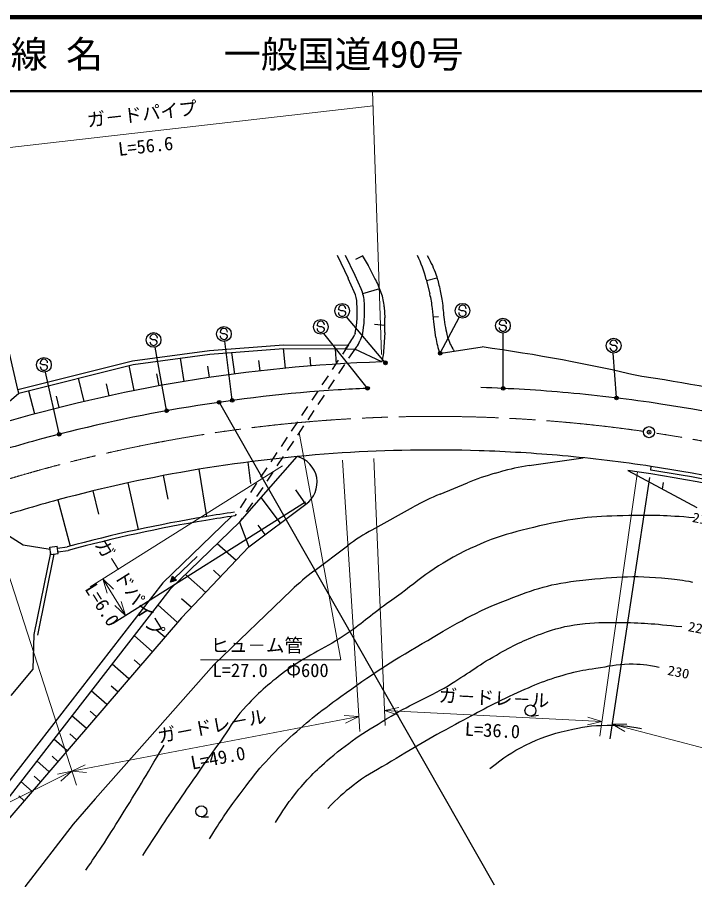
# Model space of a CAD drawing. Units: millimetres, scale not verified. Extents: x 40000 to 680000, y 20000 to 380000.
# Drawn here: x 188746 to 280538, y 263230 to 380000 of the extents above; entities that cross this region are included whole.
import ezdxf
from ezdxf.enums import TextEntityAlignment as Align

# ---------------------------------------------------------------- set-up
doc = ezdxf.new("R2010")
doc.units = ezdxf.units.MM
doc.header["$LTSCALE"] = 1000
doc.header["$PDMODE"] = 32
doc.header["$PDSIZE"] = 500
doc.linetypes.add('CHAIN', pattern=[18.5, 12, -1.5, 3.5, -1.5])
for name, color, linetype, lineweight in [('M-BGD', 7, 'Continuous', 25), ('M-BMK', 2, 'CHAIN', 13), ('M-BMK-SRVR', 3, 'Continuous', 25), ('M-STR-HTXT', 7, 'Continuous', 13), ('M-STR-STRC', 7, 'Continuous', 25), ('M-TTL', 2, 'Continuous', 140), ('M-TTL-LINE', 7, 'Continuous', 50)]:
    doc.layers.add(name, color=color, linetype=linetype, lineweight=lineweight)
doc.layers.add('M-TTL-TXT', color=7, linetype='Continuous')
doc.styles.add('@ＭＳ ゴシック', font='')
doc.styles.add('ＭＳ ゴシック', font='')
doc.styles.get('@ＭＳ ゴシック').set_extended_font_data('@MS Gothic')
doc.styles.get('ＭＳ ゴシック').set_extended_font_data('MS Gothic')

msp = doc.modelspace()

# ---------------------------------------------------------------- linework, layer by layer
at = {"layer": 'M-BGD'}
for p, q in [((233613, 344611), (232119, 347746)), ((234515, 345041), (233226, 347746)), ((234600, 347246), (235525, 347687)), ((235490, 347746), (236288, 346408)), ((237206, 344650), (236280, 346422)), ((234411, 342813), (233602, 344635)), ((235325, 343219), (234515, 345041)), ((244150, 344500), (244647, 342547)), ((244190, 344343), (245615, 344706)), ((188844, 329581), (185532, 343825)), ((235561, 342579), (237849, 343260)), ((238061, 342712), (238018, 342827)), ((235789, 341002), (235776, 341306)), ((238463, 340776), (238541, 339313)), ((245195, 338780), (245001, 340583)), ((245125, 339431), (245820, 339506)), ((245469, 336646), (245195, 338780)), ((237148, 338443), (238564, 338312)), ((234537, 337216), (234442, 337012)), ((235521, 337037), (235179, 336180)), ((238529, 337317), (238360, 334703)), ((214802, 334896), (224811, 335666)), ((214854, 334398), (224828, 335166)), ((224811, 335666), (233578, 335590)), ((224828, 335166), (233172, 335093)), ((225091, 332483), (224831, 335166)), ((233633, 335636), (232802, 334387)), ((233377, 335338), (233172, 335093)), ((234673, 335331), (234465, 335082)), ((246159, 334534), (251748, 335359)), ((204350, 333491), (214802, 334896)), ((204445, 332999), (214854, 334398)), ((218215, 331698), (217831, 334627)), ((228537, 332789), (228442, 333962)), ((231983, 333040), (231851, 335105)), ((233172, 335093), (234465, 335082)), ((234465, 335082), (233634, 333833)), ((238137, 333341), (234465, 335082)), ((238354, 334575), (238137, 333341)), ((238360, 334703), (238354, 334575)), ((188844, 329581), (204350, 333491)), ((188966, 329097), (204445, 332999)), ((204574, 329445), (203892, 332860)), ((211375, 330685), (210850, 333860)), ((221650, 332119), (221491, 333508)), ((232248, 333555), (231417, 332306)), ((233080, 333001), (232249, 331752)), ((207971, 330094), (207671, 331743)), ((214789, 331220), (214559, 332774)), ((197810, 327977), (197068, 331139)), ((230863, 331474), (230032, 330225)), ((231695, 330920), (230864, 329671)), ((276437, 330895), (273360, 331341)), ((188966, 329097), (188844, 329581)), ((190259, 329423), (191106, 326286)), ((201186, 328739), (200832, 330369)), ((229478, 329393), (228647, 328144)), ((184753, 325506), (188966, 329097)), ((194449, 327159), (194055, 328719)), ((230310, 328838), (229479, 327590)), ((228092, 327311), (227261, 326063)), ((228925, 326757), (228094, 325509)), ((226707, 325230), (225876, 323981)), ((227540, 324676), (226709, 323427)), ((225322, 323149), (224491, 321900)), ((226155, 322595), (225324, 321346)), ((218899, 311682), (226651, 320540)), ((223937, 321068), (223106, 319819)), ((224770, 320514), (223938, 319265)), ((258098, 319299), (265399, 320358)), ((213340, 318796), (214397, 312401)), ((219975, 319776), (220351, 316888)), ((222552, 318986), (221721, 317738)), ((274576, 318686), (274650, 319169)), ((208532, 317940), (209140, 314758)), ((223384, 318432), (222553, 317184)), ((253515, 318269), (254196, 318463)), ((274425, 317698), (269031, 282302)), ((271455, 318621), (280821, 313620)), ((203742, 316963), (205116, 310633)), ((221167, 316905), (220336, 315657)), ((246027, 315440), (249741, 316962)), ((276265, 317004), (276123, 316129)), ((198977, 315866), (199743, 312721)), ((221999, 316351), (221168, 315102)), ((227827, 314062), (226472, 315997)), ((194248, 314652), (195935, 308404)), ((227808, 314333), (201741, 297938)), ((219782, 314824), (218951, 313575)), ((220614, 314270), (219783, 313021)), ((224392, 311487), (221779, 314973)), ((220130, 308291), (227827, 314062)), ((236855, 310624), (242427, 313712)), ((217795, 312424), (208459, 303419)), ((218397, 312743), (218226, 312486)), ((219229, 312189), (218879, 311663)), ((185421, 311154), (189560, 308576)), ((218899, 311682), (209429, 302548)), ((218879, 311663), (220130, 308291)), ((222349, 309955), (221393, 311229)), ((189560, 308576), (193189, 308001)), ((193158, 308249), (194150, 308372)), ((194274, 307380), (194150, 308372)), ((194181, 308124), (195521, 308292)), ((220130, 308291), (211023, 298698)), ((218394, 306463), (215831, 308723)), ((228951, 305023), (233507, 308452)), ((193251, 307504), (191007, 296436)), ((193722, 307311), (191497, 296337)), ((193282, 307256), (193158, 308249)), ((193282, 307256), (194274, 307380)), ((194243, 307628), (195628, 307801)), ((213109, 307000), (210045, 304055)), ((216306, 304263), (215323, 305131)), ((209504, 303535), (209785, 304325)), ((210305, 303784), (209504, 303535)), ((209523, 303587), (210028, 304073)), ((209558, 303551), (210062, 304036)), ((209561, 303693), (209993, 304109)), ((209598, 303798), (209958, 304145)), ((209635, 303903), (209924, 304181)), ((209664, 303585), (210097, 304000)), ((209673, 304009), (209889, 304217)), ((209710, 304114), (209854, 304253)), ((209771, 303618), (210132, 303964)), ((209785, 304325), (210305, 303784)), ((209878, 303651), (210166, 303928)), ((209985, 303684), (210201, 303892)), ((210091, 303718), (210236, 303856)), ((214287, 302136), (211527, 304571)), ((208459, 303419), (173349, 258168)), ((209429, 302548), (175398, 258688)), ((215377, 292341), (225909, 302436)), ((210476, 298062), (207788, 300433)), ((212334, 300079), (210992, 301263)), ((211023, 298698), (184182, 267532)), ((208745, 296052), (207676, 296995)), ((191007, 296436), (190860, 291742)), ((207071, 294108), (204583, 296302)), ((203885, 290409), (201585, 292438)), ((205451, 292228), (204571, 293004)), ((215377, 292341), (207764, 283694)), ((190860, 291742), (187862, 288183)), ((200905, 286949), (198780, 288823)), ((202370, 288650), (201492, 289425)), ((198116, 283711), (196155, 285441)), ((199487, 285303), (198633, 286057)), ((258368, 285398), (259361, 285519)), ((196790, 282172), (195866, 282987)), ((207764, 283694), (199310, 274207)), ((195508, 280682), (193700, 282276)), ((193067, 277849), (191403, 279316)), ((194267, 279242), (193463, 279951)), ((191906, 276501), (191045, 277261)), ((190784, 275197), (189254, 276546)), ((189698, 273937), (188947, 274598)), ((199310, 274207), (196313, 270752)), ((213672, 271753), (214672, 271743)), ((196313, 270752), (189772, 262269))]:
    msp.add_line(p, q, dxfattribs=at)
for centre in [(258277, 286142), (213679, 272503)]:
    msp.add_circle(centre, 750, dxfattribs=at)
for centre, radius, start, end in [((227859, 340353), 16810, 14.28111, 26.08893), ((222980, 337220), 16049, 20.44919, 27.57999), ((230469, 341063), 4313, 2.58494, 23.94483), ((230478, 341067), 5302, 2.58494, 23.94483), ((231942, 340430), 6530, 3.0367, 20.44919), ((230997, 339072), 14085, 6.15885, 14.28111), ((218129, 340205), 16678, 349.67558, 3.61691), ((218129, 340205), 17678, 349.67558, 2.58494), ((221578, 338413), 16987, 356.29856, 3.0367), ((227450, 340286), 7721, 320.1475, 334.90715), ((255137, 337881), 9746, 187.279, 200.23864), ((232264, 337343), 3139, 320.1475, 338.24944), ((219512, 101861), 235713, 76.79455, 82.13983), ((245205, 125954), 207508, 91.95185, 99.38264), ((245150, 126195), 207260, 99.37849, 106.66357), ((242465, 120802), 212822, 70.51595, 80.81489), ((245207, 125929), 204032, 93.65354, 105.11087), ((245204, 125961), 204000, 92.55787, 93.65325), ((245237, 126485), 203475, 84.88311, 88.21485), ((245233, 126157), 203803, 81.33422, 84.89005), ((245132, 125635), 204334, 74.75987, 81.32839), ((245356, 125475), 204510, 105.11773, 107.88964), ((245204, 125961), 195450, 88.21024, 93.65326), ((244717, 117856), 203567, 84.95371, 88.14435), ((245207, 125929), 195482, 93.65356, 105.1108), ((225748, 317030), 3624, 305.00019, 75.58603), ((245233, 126157), 195253, 81.33418, 84.89022), ((262376, 289804), 29804, 98.2524, 105.9307), ((245132, 125635), 195784, 74.76009, 81.32807), ((263413, 283592), 36062, 105.9307, 112.27943), ((245112, 125914), 194500, 74.73269, 82.21591), ((245132, 125635), 195284, 74.76009, 81.32807), ((258948, 283904), 34080, 112.27943, 118.99659), ((245356, 125475), 195960, 105.11803, 107.8895), ((245112, 125914), 189000, 98.1938, 99.40475), ((245112, 125914), 189000, 99.40475, 105.21168), ((245112, 125914), 188500, 99.40475, 105.2195), ((245112, 125914), 188500, 98.20016, 99.40475), ((250775, 285508), 28715, 118.99659, 126.9649), ((249132, 278207), 33561, 126.9649, 133.78576)]:
    msp.add_arc(centre, radius, start, end, dxfattribs=at)
for points, knots in [([(244274, 347746), (244904, 346553), (245134, 346179), (245493, 345099), (245732, 344381), (245831, 343966), (245995, 343227), (246161, 342480), (246230, 342056), (246342, 341299), (246488, 340302), (246460, 339730), (246629, 338737), (246814, 337651), (246900, 337022), (247310, 335999), (247454, 335640), (247560, 335448), (247763, 335119), (247841, 334993), (247867, 334948), (247970, 334802)], [0, 0, 0, 0, 1, 1, 1, 2, 2, 2, 3, 3, 3, 4, 4, 4, 5, 5, 5, 6, 6, 6, 7, 7, 7, 7]), ([(280496, 312238), (276356, 312557), (275083, 312610), (271611, 312528), (267206, 312424), (264690, 312311), (260393, 311332), (255634, 310248), (252896, 309547), (248567, 307292), (244455, 305150), (242563, 303256), (238788, 300565), (236512, 298943), (235373, 297842), (233041, 296301), (229961, 294266), (227931, 293588), (224977, 291375), (222634, 289619), (221386, 288514), (219419, 286345), (217987, 284764), (217456, 283657), (216217, 281920), (214299, 279233), (213226, 277725), (211357, 275003), (209098, 271713), (208401, 270631), (205699, 266494)], [0, 0, 0, 0, 1, 1, 1, 2, 2, 2, 3, 3, 3, 4, 4, 4, 5, 5, 5, 6, 6, 6, 7, 7, 7, 8, 8, 8, 9, 9, 9, 10, 10, 10, 10]), ([(214800, 268786), (216441, 271431), (216971, 272193), (218504, 274278), (220866, 277490), (222262, 279282), (225175, 282005), (227900, 284552), (229561, 285844), (232581, 288033), (236741, 291047), (239172, 292610), (243612, 295194), (247780, 297619), (250062, 299159), (254554, 300915), (258301, 302379), (260477, 303235), (264476, 303677), (269313, 304211), (272094, 304528), (276932, 303997), (278230, 303855), (278720, 303832), (280244, 303540)], [0, 0, 0, 0, 1, 1, 1, 2, 2, 2, 3, 3, 3, 4, 4, 4, 5, 5, 5, 6, 6, 6, 7, 7, 7, 8, 8, 8, 8]), ([(223733, 270966), (224836, 272772), (225224, 273324), (226321, 274733), (227957, 276837), (229051, 277894), (231074, 279630), (234073, 282203), (236015, 283337), (239398, 285380), (242321, 287146), (244165, 287770), (247109, 289501), (249721, 291036), (251016, 292176), (253660, 293655), (255962, 294942), (257289, 295634), (259767, 296536), (261740, 297254), (262901, 297560), (264981, 297843), (266973, 298114), (268114, 298032), (270124, 298047), (273506, 298072), (274694, 297897), (278767, 297513)], [0, 0, 0, 0, 1, 1, 1, 2, 2, 2, 3, 3, 3, 4, 4, 4, 5, 5, 5, 6, 6, 6, 7, 7, 7, 8, 8, 8, 9, 9, 9, 9]), ([(275736, 291986), (273890, 292311), (273247, 292409), (271638, 292403), (269871, 292396), (268898, 292092), (267151, 291828), (265763, 291618), (264972, 291534), (263619, 291162), (260538, 290315), (258860, 289634), (255959, 288294), (252830, 286849), (251149, 285888), (248117, 284248), (244424, 282251), (242393, 281060), (238801, 278888), (236997, 277797), (235909, 277290), (234247, 275993), (232819, 274879), (232322, 274404), (230815, 272877)], [0, 0, 0, 0, 1, 1, 1, 2, 2, 2, 3, 3, 3, 4, 4, 4, 5, 5, 5, 6, 6, 6, 7, 7, 7, 8, 8, 8, 8]), ([(252763, 278301), (254861, 279894), (255600, 280447), (257627, 281454), (259721, 282495), (260997, 282904), (263269, 283455), (265330, 283955), (266533, 284137), (268653, 284146), (270488, 284153), (271216, 284058), (273331, 283712)], [0, 0, 0, 0, 1, 1, 1, 2, 2, 2, 3, 3, 3, 4, 4, 4, 4]), ([(198034, 264547), (199081, 266038), (199354, 266435), (200171, 267664), (201242, 269272), (201795, 270203), (202822, 271839), (205157, 275560), (205859, 276781), (208648, 281458)], [0, 0, 0, 0, 1, 1, 1, 2, 2, 2, 3, 3, 3, 3])]:
    msp.add_open_spline(points, degree=3, knots=knots, dxfattribs=at)
at = {"layer": 'M-BMK'}
for start, end in [(87.92377, 93.65325), (82.19403, 87.92377), (93.65325, 99.38288), (81.83593, 82.19403), (76.46444, 81.40621), (99.38288, 105.11241), (105.11241, 110.05428)]:
    msp.add_arc((245204, 125961), 200000, start, end, dxfattribs=at)
at = {"layer": 'M-BMK-SRVR'}
msp.add_circle((274348, 323827), 750, dxfattribs=at)
msp.add_point((274348, 323827), dxfattribs=at)
at = {"layer": 'M-STR-HTXT'}
for p, q in [((236888, 370000), (238103, 334340)), ((236956, 368001), (174894, 360920)), ((232571, 293004), (226935, 323763)), ((232814, 320016), (235157, 283319)), ((237079, 320241), (238590, 284124)), ((224695, 319282), (198628, 302887)), ((272797, 318444), (267667, 282661)), ((185621, 310532), (196765, 276015)), ((203434, 299002), (200321, 303952)), ((201788, 302592), (200321, 303952)), ((200321, 303952), (200912, 302041)), ((201968, 300362), (203434, 299002)), ((203434, 299002), (202844, 300913)), ((213571, 293004), (232571, 293004)), ((240462, 286542), (238506, 286122)), ((238506, 286122), (267951, 284641)), ((238506, 286122), (240410, 285508)), ((196151, 277918), (235030, 285315)), ((235030, 285315), (233035, 285462)), ((233229, 284445), (235030, 285315)), ((267951, 284641), (266047, 285255)), ((265995, 284221), (267951, 284641)), ((271332, 284291), (269332, 284279)), ((306037, 274674), (269332, 284279)), ((269332, 284279), (271070, 283289)), ((153826, 256909), (196151, 277918)), ((196151, 277918), (194190, 277523)), ((194650, 276595), (196151, 277918)), ((197952, 278788), (196151, 277918)), ((196151, 277918), (198145, 277770))]:
    msp.add_line(p, q, dxfattribs=at)
at = {"layer": 'M-STR-STRC'}
for p, q in [((232376, 340396), (232276, 340514)), ((232621, 340257), (232376, 340396)), ((232921, 340254), (232621, 340257)), ((233166, 340143), (232921, 340254)), ((233272, 340006), (233166, 340143)), ((248677, 340401), (248577, 340520)), ((248922, 340262), (248677, 340401)), ((249222, 340260), (248922, 340262)), ((249467, 340148), (249222, 340260)), ((249573, 340012), (249467, 340148)), ((238567, 333289), (233364, 339450)), ((246107, 334608), (248636, 339361)), ((229483, 338227), (229384, 338345)), ((229728, 338088), (229483, 338227)), ((230029, 338085), (229728, 338088)), ((230274, 337973), (230029, 338085)), ((230380, 337837), (230274, 337973)), ((254148, 338388), (254049, 338506)), ((254393, 338248), (254148, 338388)), ((254694, 338246), (254393, 338248)), ((254939, 338134), (254694, 338246)), ((255045, 337998), (254939, 338134)), ((206827, 336459), (206728, 336577)), ((207072, 336320), (206827, 336459)), ((207373, 336318), (207072, 336320)), ((207618, 336206), (207373, 336318)), ((216348, 337263), (216248, 337381)), ((216593, 337123), (216348, 337263)), ((216893, 337121), (216593, 337123)), ((217138, 337009), (216893, 337121)), ((217244, 336873), (217138, 337009)), ((236138, 329841), (230297, 337178)), ((254593, 329845), (254577, 337248)), ((208972, 326820), (207438, 335342)), ((207724, 336070), (207618, 336206)), ((217867, 328222), (216879, 336132)), ((269152, 335681), (269052, 335800)), ((269397, 335542), (269152, 335681)), ((269697, 335540), (269397, 335542)), ((269943, 335428), (269697, 335540)), ((270048, 335292), (269943, 335428)), ((269929, 328557), (269479, 334543)), ((191964, 333085), (191865, 333203)), ((192209, 332946), (191964, 333085)), ((192510, 332943), (192209, 332946)), ((192755, 332832), (192510, 332943)), ((192861, 332695), (192755, 332832)), ((194414, 323641), (192553, 331963)), ((216146, 327787), (253371, 262546))]:
    msp.add_line(p, q, dxfattribs=at)
for centre, radius in [((232771, 340256), 1000), ((249072, 340261), 1000), ((229879, 338086), 1000), ((254543, 338247), 1000), ((216743, 337122), 1000), ((207222, 336319), 1000), ((269547, 335541), 1000), ((246060, 334520), 100), ((246060, 334520), 80), ((246060, 334520), 60), ((246060, 334520), 40), ((246060, 334520), 20), ((192359, 332945), 1000), ((238631, 333213), 100), ((238631, 333213), 80), ((238631, 333213), 60), ((238631, 333213), 40), ((238631, 333213), 20), ((236200, 329762), 100), ((236200, 329762), 80), ((236200, 329762), 60), ((236200, 329762), 40), ((236200, 329762), 20), ((254593, 329745), 100), ((254593, 329745), 80), ((254593, 329745), 60), ((254593, 329745), 40), ((254593, 329745), 20), ((217879, 328123), 100), ((217879, 328123), 80), ((217879, 328123), 60), ((217879, 328123), 40), ((217879, 328123), 20), ((269936, 328457), 100), ((269936, 328457), 80), ((269936, 328457), 60), ((269936, 328457), 40), ((269936, 328457), 20), ((216096, 327874), 100), ((216096, 327874), 80), ((216096, 327874), 60), ((216096, 327874), 40), ((216096, 327874), 20), ((208990, 326721), 100), ((208990, 326721), 80), ((208990, 326721), 60), ((208990, 326721), 40), ((208990, 326721), 20), ((194436, 323544), 100), ((194436, 323544), 80), ((194436, 323544), 60), ((194436, 323544), 40), ((194436, 323544), 20)]:
    msp.add_circle(centre, radius, dxfattribs=at)
for centre, start, end in [((232776, 340510), 359.55488, 179.55488), ((249077, 340516), 359.55488, 179.55488), ((232772, 340010), 179.55488, 359.55488), ((249073, 340016), 179.55488, 359.55488), ((229884, 338341), 359.55488, 179.55488), ((254549, 338502), 359.55488, 179.55488), ((216748, 337377), 359.55488, 179.55488), ((229880, 337841), 179.55488, 359.55488), ((254545, 338002), 179.55488, 359.55488), ((207228, 336573), 359.55488, 179.55488), ((216744, 336877), 179.55488, 359.55488), ((207224, 336074), 179.55488, 359.55488), ((269548, 335296), 179.55488, 359.55488), ((269552, 335796), 359.55488, 179.55488), ((192365, 333199), 359.55488, 179.55488), ((192361, 332699), 179.55488, 359.55488)]:
    msp.add_arc(centre, 500, start, end, dxfattribs=at)
for p in [(246060, 334520), (238631, 333213), (236200, 329762), (254593, 329745), (216096, 327874), (217879, 328123), (269936, 328457), (208990, 326721), (194436, 323544)]:
    msp.add_point(p, dxfattribs=at)
at = {"layer": 'M-TTL'}
msp.add_line((680000, 380000), (40000, 380000), dxfattribs=at)
at = {"layer": 'M-TTL-LINE'}
msp.add_line((40000, 370000), (680000, 370000), dxfattribs=at)

# ---------------------------------------------------------------- texts
at = {"layer": 'M-BGD', "style": 'ＭＳ ゴシック', "width": 1.1}
for s, p in [('215', (281699, 312052)), ('225', (281123, 297271)), ('230', (278338, 291343))]:
    msp.add_text(s, height=1320, rotation=348.873, dxfattribs=at).set_placement(p, align=Align.MIDDLE_CENTER)
at = {"layer": 'M-STR-HTXT', "style": 'ＭＳ ゴシック'}
for s, rotation, p in [('ガ－ドパイプ', 6.509, (205812, 365454)), ('ガ－ドパイプ', 302.168, (202724, 302009)), ('ガ－ドレ－ル', 357.119, (253279, 286380)), ('ガ－ドレ－ル', 10.772, (215403, 282599))]:
    msp.add_text(s, height=1833, rotation=rotation, dxfattribs=at).set_placement(p, align=Align.BOTTOM_CENTER)
at = {"layer": 'M-STR-HTXT', "style": '@ＭＳ ゴシック'}
for s, rotation, p in [('L=56.6', 6.509, (206038, 363467)), ('L=6.0', 302.168, (201031, 300945)), ('L=36.0', 357.119, (253178, 284383)), ('L=49.0', 10.772, (215777, 280634))]:
    msp.add_text(s, height=1833, rotation=rotation, dxfattribs=at).set_placement(p, align=Align.TOP_CENTER)
at = {"layer": 'M-STR-HTXT', "style": 'ＭＳ ゴシック'}
msp.add_text('ヒュ－ム管', height=1833, dxfattribs=at).set_placement((214946, 293504), align=Align.BOTTOM_LEFT)
msp.add_text('L=27.0\u3000Φ600', height=1833, dxfattribs=at).set_placement((223071, 292504), align=Align.TOP_CENTER)
at = {"layer": 'M-TTL-TXT', "style": 'ＭＳ ゴシック'}
for s, p in [('路 線 名', (180380, 375000)), ('一般国道490号', (216734, 375000))]:
    msp.add_text(s, height=3666, dxfattribs=at).set_placement(p, align=Align.MIDDLE_LEFT)

doc.saveas('drawing.dxf')
